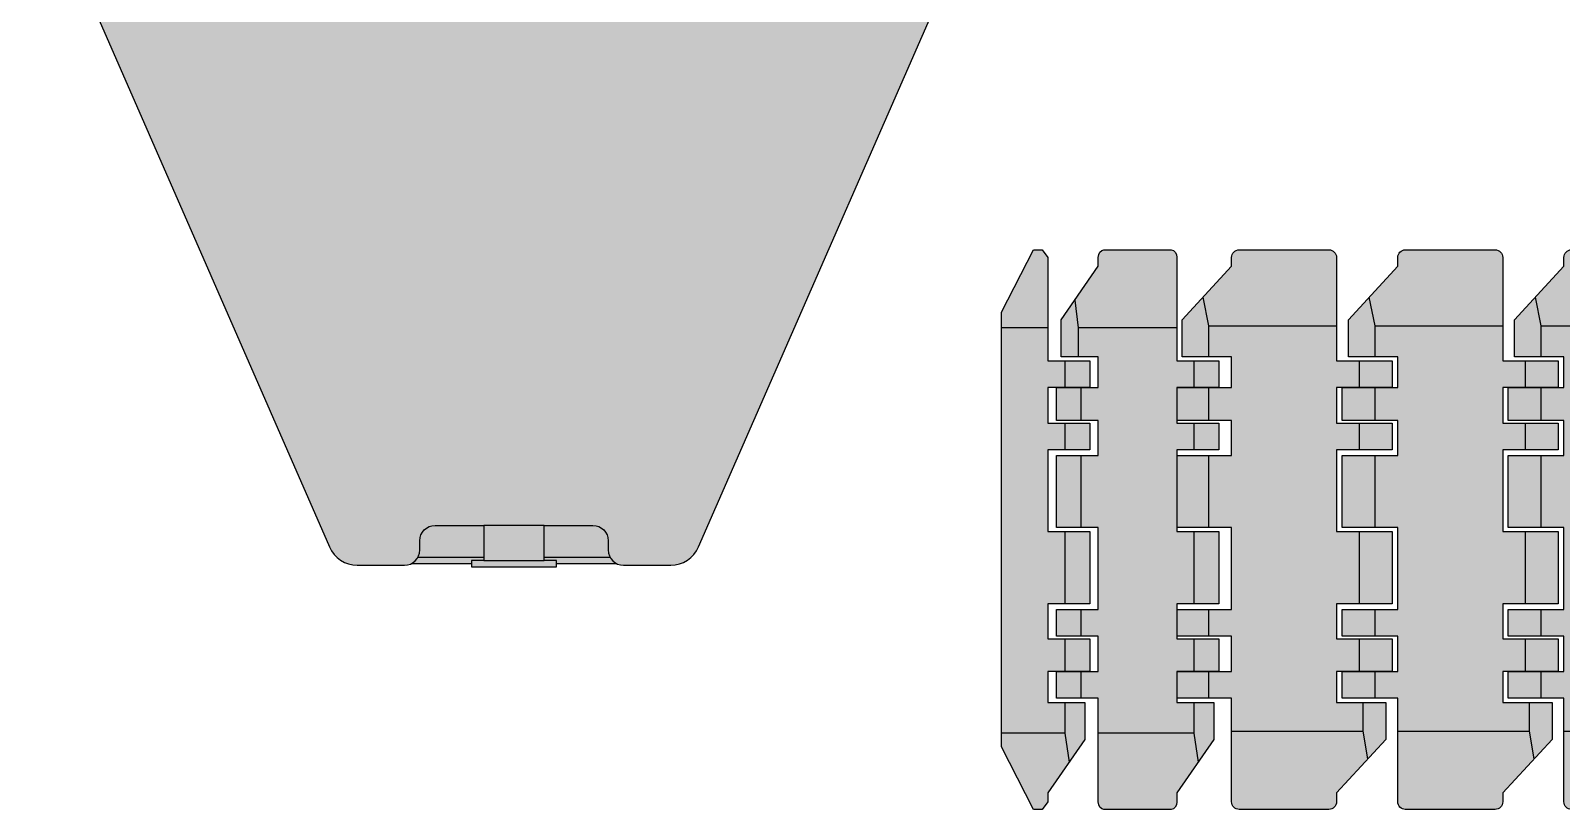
# Model space of a CAD drawing. Header units: millimetres. Extents: x -6554 to 5456, y -10594 to 19581.
# Drawn here: x -6554 to -3546, y -10594 to -9063 of the extents above; entities that cross this region are included whole.
import ezdxf

# ---------------------------------------------------------------- set-up
doc = ezdxf.new("R2010")
doc.units = ezdxf.units.MM
doc.set_wipeout_variables(frame=1)
doc.layers.add('Техника. Кран SANY SCC 1800', color=251, linetype='Continuous')
doc.layers.add('Техника. Кран SANY SCC 1800 Штрих', color=7, linetype='Continuous', true_color=0xffe494)

# ---------------------------------------------------------------- blocks, each defined once
blk = doc.blocks.new('BLOCK-20201113.202409')
at = {"linetype": 'ByBlock', "lineweight": -2, "transparency": 16777216}
blk.add_wipeout([(3032.495778112392, 362.9182329455034), (3032.495778112392, 362.9182329455034), (3047.2039641979777, 353.76463731968124), (3058.6838128637833, 340.79035023254437), (3065.9782904195263, 325.07699133006827), (3068.479282509601, 307.9345268230427), (3068.479282509601, 307.9345268230427), (3068.479282509601, -307.93452682304314), (3068.479282509601, -307.93452682304314), (3065.978290419524, -325.0769913300692), (3058.683812863781, -340.79035023254346), (3047.2039641979763, -353.7646373196817), (3032.495778112392, -362.9182329455043), (3032.495778112392, -362.9182329455043), (1689.6834743728614, -950), (-1689.6834743728684, -949.9999999999995), (-3032.4957781123994, -362.9182329455025), (-3032.4957781123994, -362.9182329455025), (-3047.2039641979836, -353.76463731968033), (-3058.6838128637887, -340.790350232543), (-3065.9782904195313, -325.07699133006645), (-3068.479282509608, -307.9345268230418), (-3068.479282509608, -307.9345268230418), (-3068.479282509608, 307.9345268230436), (-3068.479282509608, 307.9345268230436), (-3065.978290419533, 325.0769913300701), (-3058.6838128637896, 340.7903502325453), (-3047.203964197984, 353.76463731968215), (-3032.4957781123994, 362.9182329455043), (-3032.4957781123994, 362.9182329455043), (-1687.702772755928, 950), (1687.7027727559216, 950)], dxfattribs=at)
at = {"layer": 'Техника. Кран SANY SCC 1800 Штрих', "true_color": 0xadadad, "transparency": 16777216}
h = blk.add_hatch(color=253, dxfattribs=at)
h.dxf.hatch_style = 1
edge = h.paths.add_edge_path()
edge.add_line((1687.702772755922, 950), (3032.495778112392, 362.9182329455034))
edge.add_arc((3008.479282509615, 307.9345268230516), 59.99999999998644, -8.526512829121202e-12, 66.4046334022031, ccw=False)
edge.add_line((3068.479282509601, 307.9345268230427), (3068.479282509601, -307.9345268230427))
edge.add_arc((3008.479282509605, -307.9345268230455), 59.99999999999591, -66.40463340219708, 2.6716406864579767e-12, ccw=False)
edge.add_line((3032.495778112392, -362.9182329455034), (1689.683474372861, -949.9999999999964))
edge.add_line((1689.683474372861, -949.9999999999964), (-1689.683474372869, -950))
edge.add_line((-1689.683474372869, -950), (-3032.495778112399, -362.9182329455034))
edge.add_arc((-3008.479282509612, -307.9345268230455), 59.99999999999583, 179.9999999999973, 246.4046334021971, ccw=False)
edge.add_line((-3068.479282509608, -307.9345268230427), (-3068.479282509608, 307.9345268230427))
edge.add_arc((-3008.479282509622, 307.9345268230516), 59.99999999998636, 113.5953665977969, 180.0000000000085, ccw=False)
edge.add_line((-3032.495778112399, 362.9182329455034), (-1687.702772755929, 950))
edge.add_line((-1687.702772755929, 950), (1687.702772755922, 950))
at = {"color": 0, "linetype": 'ByBlock', "lineweight": -2, "transparency": 16777216}
for points in [[(1687.702772755922, 950), (3032.495778112392, 362.9182329455034, -0.2981349614568099), (3068.479282509601, 307.9345268230427), (3068.479282509601, -307.9345268230427, -0.2981349614567546), (3032.495778112392, -362.9182329455034), (1689.683474372861, -949.9999999999964), (-1689.683474372869, -950), (-3032.495778112399, -362.9182329455034, -0.2981349614567546), (-3068.479282509608, -307.9345268230427), (-3068.479282509608, 307.9345268230427, -0.2981349614568099), (-3032.495778112399, 362.9182329455034), (-1687.702772755929, 950)], [(1685.161157363855, 937.8255444990718), (3027.62483914728, 351.7606650948364, -0.2981349614568052), (3056.304827008673, 307.9345268230427), (3056.304827008673, -307.9345268230427, -0.2981349614567554), (3027.622648828987, -351.7616215544367), (1687.1384237532, -937.8255444990682), (-1687.138423753211, -937.8255444990718), (-3027.618806574759, -351.7633006119941, -0.2981349614567627), (-3056.30482700868, -307.9345268230427), (-3056.30482700868, 307.9345268230427, -0.298134961456799), (-3027.622648828994, 351.7616215544331), (-1685.161157363858, 937.8255444990718)]]:
    blk.add_lwpolyline(points, format="xyb", close=True, dxfattribs=at)
blk = doc.blocks.new('BLOCK-20201113.16293')
at = {"color": 0, "linetype": 'ByBlock', "lineweight": -2, "transparency": 16777216}
blk.add_wipeout([(103.12344656172357, 517.7239748192733), (103.12344656172357, 535.0897281814068), (103.12344656172357, 535.0897281814068), (101.98846970050855, 540.7956421784427), (98.75632905539231, 545.6328824936688), (93.91908874016607, 548.8650231387849), (88.2131747431304, 550), (-88.21317474312667, 550), (-88.21317474312667, 550), (-93.91908874016247, 548.8650231387849), (-98.75632905538856, 545.6328824936688), (-101.98846970050471, 540.7956421784427), (-103.12344656171996, 535.0897281814068), (-103.12344656172348, 331.5520574426955), (-212.43026788180214, 331.5520574426955), (-212.43026788180214, 279.04722452360147), (-103.12344656171996, 279.04722452360147), (-103.12344656172348, 209.2878285302213), (-212.43026788180214, 209.2878285302213), (-212.43026788180214, 156.7829956111309), (-103.12344656171996, 156.7829956111309), (-103.12344656172348, -3.8345944334796513), (-212.43026788180214, -3.8345944334796513), (-212.43026788180214, -145.63104114885573), (-103.12344656171996, -145.63104114885573), (-103.12344656172348, -214.42361663869087), (-212.43026788180214, -214.42361663869087), (-212.43026788180214, -279.0858878762847), (-103.12344656171996, -279.0858878762847), (-103.12344656172348, -339.73211819940116), (-200.0856117094736, -339.73211819940116), (-200.0856117094736, -412.5075945871323), (-103.12344656171996, -517.723974819277), (-103.12344656171996, -535.0897281814069), (-103.12344656171996, -535.0897281814069), (-101.98846970050471, -540.7956421784426), (-98.75632905538856, -545.6328824936686), (-93.91908874016247, -548.8650231387849), (-88.21317474312667, -550), (88.2131747431304, -550), (88.2131747431304, -550), (93.91908874016607, -548.8650231387849), (98.75632905539231, -545.6328824936686), (101.98846970050855, -540.7956421784426), (103.12344656172357, -535.0897281814069), (103.12344656172357, -331.5520574426956), (212.43026788180225, -331.5520574426956), (212.43026788180225, -279.04722452360147), (103.12344656172357, -279.04722452360147), (103.12344656172357, -209.2878285302213), (212.43026788180225, -209.2878285302213), (212.43026788180225, -156.7829956111309), (103.12344656172357, -156.7829956111309), (103.12344656172357, 3.8345944334796513), (212.43026788180225, 3.8345944334796513), (212.43026788180225, 145.63104114885573), (103.12344656172357, 145.63104114885573), (103.12344656172357, 214.4236166386911), (212.43026788180225, 214.4236166386911), (212.43026788180225, 279.0858878762847), (103.12344656172357, 279.0858878762847), (103.12344656172357, 339.73211819940093), (200.08561170947365, 339.73211819940093), (200.08561170947365, 412.5075945871324), (103.15106324220329, 517.694007180351)], dxfattribs=at)
at = {"layer": 'Техника. Кран SANY SCC 1800 Штрих', "true_color": 0xadadad, "transparency": 16777216}
h = blk.add_hatch(color=253, dxfattribs=at)
h.dxf.hatch_style = 1
edge = h.paths.add_edge_path()
edge.add_line((103.1234465617235, 517.7239748192733), (103.1234465617235, 535.0897281814068))
edge.add_arc((88.21317474313037, 535.0897281814068), 14.91027181859317, 0, 90)
edge.add_line((88.21317474313037, 550), (-88.21317474312673, 550))
edge.add_arc((-88.21317474312673, 535.0897281814068), 14.91027181859317, 90, 180)
edge.add_line((-103.1234465617199, 535.0897281814068), (-103.1234465617235, 331.5520574426955))
edge.add_line((-103.1234465617235, 331.5520574426955), (-212.4302678818021, 331.5520574426955))
edge.add_line((-212.4302678818021, 331.5520574426955), (-212.4302678818021, 279.0472245236015))
edge.add_line((-212.4302678818021, 279.0472245236015), (-103.1234465617199, 279.0472245236015))
edge.add_line((-103.1234465617199, 279.0472245236015), (-103.1234465617235, 209.2878285302213))
edge.add_line((-103.1234465617235, 209.2878285302213), (-212.4302678818021, 209.2878285302213))
edge.add_line((-212.4302678818021, 209.2878285302213), (-212.4302678818021, 156.7829956111309))
edge.add_line((-212.4302678818021, 156.7829956111309), (-103.1234465617199, 156.7829956111309))
edge.add_line((-103.1234465617199, 156.7829956111309), (-103.1234465617235, -3.834594433479651))
edge.add_line((-103.1234465617235, -3.834594433479651), (-212.4302678818021, -3.834594433479651))
edge.add_line((-212.4302678818021, -3.834594433479651), (-212.4302678818021, -145.6310411488557))
edge.add_line((-212.4302678818021, -145.6310411488557), (-103.1234465617199, -145.6310411488557))
edge.add_line((-103.1234465617199, -145.6310411488557), (-103.1234465617235, -214.4236166386909))
edge.add_line((-103.1234465617235, -214.4236166386909), (-212.4302678818021, -214.4236166386909))
edge.add_line((-212.4302678818021, -214.4236166386909), (-212.4302678818021, -279.0858878762847))
edge.add_line((-212.4302678818021, -279.0858878762847), (-103.1234465617199, -279.0858878762847))
edge.add_line((-103.1234465617199, -279.0858878762847), (-103.1234465617235, -339.7321181994012))
edge.add_line((-103.1234465617235, -339.7321181994012), (-200.0856117094736, -339.7321181994012))
edge.add_line((-200.0856117094736, -339.7321181994012), (-200.0856117094736, -412.5075945871322))
edge.add_line((-200.0856117094736, -412.5075945871322), (-103.1234465617199, -517.7239748192769))
edge.add_line((-103.1234465617199, -517.7239748192769), (-103.1234465617199, -535.0897281814068))
edge.add_arc((-88.21317474312673, -535.0897281814068), 14.91027181859317, 180, 270)
edge.add_line((-88.21317474312673, -550), (88.21317474313037, -550))
edge.add_arc((88.21317474313037, -535.0897281814068), 14.91027181859317, 270, 360)
edge.add_line((103.1234465617235, -535.0897281814068), (103.1234465617235, -331.5520574426955))
edge.add_line((103.1234465617235, -331.5520574426955), (212.4302678818021, -331.5520574426955))
edge.add_line((212.4302678818021, -331.5520574426955), (212.4302678818021, -279.0472245236015))
edge.add_line((212.4302678818021, -279.0472245236015), (103.1234465617235, -279.0472245236015))
edge.add_line((103.1234465617235, -279.0472245236015), (103.1234465617235, -209.2878285302213))
edge.add_line((103.1234465617235, -209.2878285302213), (212.4302678818021, -209.2878285302213))
edge.add_line((212.4302678818021, -209.2878285302213), (212.4302678818021, -156.7829956111309))
edge.add_line((212.4302678818021, -156.7829956111309), (103.1234465617235, -156.7829956111309))
edge.add_line((103.1234465617235, -156.7829956111309), (103.1234465617235, 3.834594433479651))
edge.add_line((103.1234465617235, 3.834594433479651), (212.4302678818021, 3.834594433479651))
edge.add_line((212.4302678818021, 3.834594433479651), (212.4302678818021, 145.6310411488557))
edge.add_line((212.4302678818021, 145.6310411488557), (103.1234465617235, 145.6310411488557))
edge.add_line((103.1234465617235, 145.6310411488557), (103.1234465617235, 214.4236166386909))
edge.add_line((103.1234465617235, 214.4236166386909), (212.4302678818021, 214.4236166386909))
edge.add_line((212.4302678818021, 214.4236166386909), (212.4302678818021, 279.0858878762847))
edge.add_line((212.4302678818021, 279.0858878762847), (103.1234465617235, 279.0858878762847))
edge.add_line((103.1234465617235, 279.0858878762847), (103.1234465617235, 339.7321181994012))
edge.add_line((103.1234465617235, 339.7321181994012), (200.0856117094736, 339.7321181994012))
edge.add_line((200.0856117094736, 339.7321181994012), (200.0856117094736, 412.5075945871322))
edge.add_line((200.0856117094736, 412.5075945871322), (103.1510632422032, 517.694007180351))
edge.add_line((103.1510632422032, 517.694007180351), (103.1234465617235, 517.7239748192733))
at = {"color": 0, "linetype": 'ByBlock', "lineweight": -2, "transparency": 16777216}
blk.add_lwpolyline([(103.1234465617235, 517.7239748192733), (103.1234465617235, 535.0897281814068, 0.4142135623730951), (88.21317474313037, 550), (-88.21317474312673, 550, 0.414213562373095), (-103.1234465617199, 535.0897281814068), (-103.1234465617235, 331.5520574426955), (-212.4302678818021, 331.5520574426955), (-212.4302678818021, 279.0472245236015), (-103.1234465617199, 279.0472245236015), (-103.1234465617235, 209.2878285302213), (-212.4302678818021, 209.2878285302213), (-212.4302678818021, 156.7829956111309), (-103.1234465617199, 156.7829956111309), (-103.1234465617235, -3.834594433479651), (-212.4302678818021, -3.834594433479651), (-212.4302678818021, -145.6310411488557), (-103.1234465617199, -145.6310411488557), (-103.1234465617235, -214.4236166386909), (-212.4302678818021, -214.4236166386909), (-212.4302678818021, -279.0858878762847), (-103.1234465617199, -279.0858878762847), (-103.1234465617235, -339.7321181994012), (-200.0856117094736, -339.7321181994012), (-200.0856117094736, -412.5075945871322), (-103.1234465617199, -517.7239748192769), (-103.1234465617199, -535.0897281814068, 0.4142135623730951), (-88.21317474312673, -550), (88.21317474313037, -550, 0.4142135623730951), (103.1234465617235, -535.0897281814068), (103.1234465617235, -331.5520574426955), (212.4302678818021, -331.5520574426955), (212.4302678818021, -279.0472245236015), (103.1234465617235, -279.0472245236015), (103.1234465617235, -209.2878285302213), (212.4302678818021, -209.2878285302213), (212.4302678818021, -156.7829956111309), (103.1234465617235, -156.7829956111309), (103.1234465617235, 3.834594433479651), (212.4302678818021, 3.834594433479651), (212.4302678818021, 145.6310411488557), (103.1234465617235, 145.6310411488557), (103.1234465617235, 214.4236166386909), (212.4302678818021, 214.4236166386909), (212.4302678818021, 279.0858878762847), (103.1234465617235, 279.0858878762847), (103.1234465617235, 339.7321181994012), (200.0856117094736, 339.7321181994012), (200.0856117094736, 412.5075945871322), (103.1510632422032, 517.694007180351)], format="xyb", close=True, dxfattribs=at)
for points in [[(164.8297918158933, 450.7646791485859), (155.6614194973808, 396.3739298536348), (155.6614194973808, 339.7321181994012)], [(-103.1068765534365, 396.3463131731623), (155.6614194973808, 396.3463131731623)], [(-147.5863021264813, 331.5520574426955), (-147.5863021264813, 279.0472245236015)], [(147.5863021264813, 214.4236166386909), (147.5863021264813, 279.0858878762847)], [(-147.5863021264813, 209.2878285302213), (-147.5863021264813, 156.7829956111309)], [(147.5863021264813, 3.834594433479651), (147.5863021264813, 145.6310411488557)], [(-147.5863021264813, -3.834594433479651), (-147.5863021264813, -145.6310411488557)], [(147.5863021264813, -209.2878285302213), (147.5863021264813, -156.7829956111309)], [(-147.5863021264813, -214.4236166386909), (-147.5863021264813, -279.0858878762847)], [(147.5863021264813, -331.5520574426955), (147.5863021264813, -279.0472245236015)], [(-147.5863021264813, -339.7321181994012), (-147.5863021264813, -400.3231151615546), (-158.9722420896433, -457.1208715694775)], [(-147.5918254625831, -400.3728251864122), (103.1234465617235, -400.3728251864122)]]:
    blk.add_lwpolyline(points, dxfattribs=at)
blk = doc.blocks.new('*U12')
at = {"color": 0, "linetype": 'ByBlock', "lineweight": -2}
blk.add_blockref('BLOCK-20201113.16293', (0, 0), dxfattribs=at)
blk = doc.blocks.new('*U11')
at = {"color": 0, "linetype": 'ByBlock', "lineweight": -2, "transparency": 16777216}
blk.add_blockref('*U12', (0, 0), dxfattribs=at)
blk.add_blockref('*U12', (326.5, 0), dxfattribs=at)
blk.add_blockref('*U12', (653, 0), dxfattribs=at)
blk = doc.blocks.new('BLOCK-20201113.163346')
at = {"color": 0, "linetype": 'ByBlock', "lineweight": -2, "transparency": 16777216}
blk.add_wipeout([(-4.793849992551259, 331.5520574426955), (-86.77396598261112, 331.5520574426955), (-86.77396598261112, 279.04722452360147), (-4.793849992551259, 279.04722452360147), (-4.793849992551259, 209.2878285302213), (-86.77396598261112, 209.2878285302213), (-86.77396598261112, 156.7829956111309), (-4.793849992551259, 156.7829956111309), (-4.793849992551259, -3.8345944334796513), (-86.77396598261112, -3.8345944334796513), (-86.77396598261112, -145.63104114885573), (-4.793849992551259, -145.63104114885573), (-4.793849992551259, -214.42361663869087), (-86.77396598261112, -214.42361663869087), (-86.77396598261112, -279.0858878762847), (-4.793849992551259, -279.0858878762847), (-4.793849992551259, -339.73211819940116), (-77.51547385336755, -339.73211819940116), (-77.51547385336755, -412.5075945871323), (-4.793849992551259, -517.723974819277), (-4.793849992551259, -535.0897281814069), (6.388853871394588, -550), (23.967821774334993, -550), (86.77396598260748, -427.27311825739537), (86.77396598260384, 427.2731182573916), (23.96782177433846, 550), (6.388853871394588, 550), (-4.793849992551259, 535.0897281814068)], dxfattribs=at)
at = {"layer": 'Техника. Кран SANY SCC 1800 Штрих', "true_color": 0xadadad, "transparency": 16777216}
h = blk.add_hatch(color=253, dxfattribs=at)
h.dxf.hatch_style = 1
h.paths.add_polyline_path([(-4.793849992551259, 535.0897281814068), (-4.793849992551259, 331.5520574426955), (-86.77396598261112, 331.5520574426955), (-86.77396598261112, 279.0472245236015), (-4.793849992551259, 279.0472245236015), (-4.793849992551259, 209.2878285302213), (-86.77396598261112, 209.2878285302213), (-86.77396598261112, 156.7829956111309), (-4.793849992551259, 156.7829956111309), (-4.793849992551259, -3.834594433479651), (-86.77396598261112, -3.834594433479651), (-86.77396598261112, -145.6310411488557), (-4.793849992551259, -145.6310411488557), (-4.793849992551259, -214.4236166386909), (-86.77396598261112, -214.4236166386909), (-86.77396598261112, -279.0858878762847), (-4.793849992551259, -279.0858878762847), (-4.793849992551259, -339.7321181994012), (-77.51547385336744, -339.7321181994012), (-77.51547385336744, -412.5075945871322), (-4.793849992551259, -517.7239748192769), (-4.793849992551259, -535.0897281814068), (6.388853871394531, -550), (23.96782177433488, -550), (86.77396598260748, -427.2731182573953), (86.77396598260384, 427.2731182573916), (23.96782177433852, 550), (6.388853871394531, 550)])
at = {"color": 0, "linetype": 'ByBlock', "lineweight": -2, "transparency": 16777216}
for p, q in [((-4.781422486339579, 396.3463131731623), (86.7739659826002, 396.3463131731623)), ((-38.14099166612141, 331.5520574426955), (-38.14099166612141, 279.0472245236015)), ((-38.14099166612141, 209.2878285302213), (-38.14099166612141, 156.7829956111309)), ((-38.14099166612141, -3.834594433479651), (-38.14099166612141, -145.6310411488557)), ((-38.14099166612141, -214.4236166386909), (-38.14099166612141, -279.0858878762847)), ((-38.14099166612141, -339.7321181994012), (-38.14099166612141, -400.3231151615546)), ((-38.14099166612141, -400.3231151615546), (-46.68044663849287, -457.1208715694775)), ((-38.14513416819682, -400.3728251864122), (86.77396598260384, -400.3728251864122))]:
    blk.add_line(p, q, dxfattribs=at)
blk.add_lwpolyline([(-4.793849992551259, 535.0897281814068), (-4.793849992551259, 331.5520574426955), (-86.77396598261112, 331.5520574426955), (-86.77396598261112, 279.0472245236015), (-4.793849992551259, 279.0472245236015), (-4.793849992551259, 209.2878285302213), (-86.77396598261112, 209.2878285302213), (-86.77396598261112, 156.7829956111309), (-4.793849992551259, 156.7829956111309), (-4.793849992551259, -3.834594433479651), (-86.77396598261112, -3.834594433479651), (-86.77396598261112, -145.6310411488557), (-4.793849992551259, -145.6310411488557), (-4.793849992551259, -214.4236166386909), (-86.77396598261112, -214.4236166386909), (-86.77396598261112, -279.0858878762847), (-4.793849992551259, -279.0858878762847), (-4.793849992551259, -339.7321181994012), (-77.51547385336744, -339.7321181994012), (-77.51547385336744, -412.5075945871322), (-4.793849992551259, -517.7239748192769), (-4.793849992551259, -535.0897281814068), (6.388853871394531, -550), (23.96782177433488, -550), (86.77396598260748, -427.2731182573953), (86.77396598260384, 427.2731182573916), (23.96782177433852, 550), (6.388853871394531, 550)], close=True, dxfattribs=at)
blk = doc.blocks.new('BLOCK-20201113.163906')
at = {"color": 0, "linetype": 'ByBlock', "lineweight": -2, "transparency": 16777216}
blk.add_blockref('*U11', (-3759.413397034179, 3.637978807091713e-12), dxfattribs=at)
at = {"color": 0, "linetype": 'ByBlock', "lineweight": -2, "transparency": 16777216, "xscale": 0.75, "rotation": 180}
blk.add_blockref('BLOCK-20201113.16293', (-4047.216188503164, 3.637978807091713e-12), dxfattribs=at)
at = {"color": 0, "linetype": 'ByBlock', "lineweight": -2, "transparency": 16777216, "rotation": 180}
blk.add_blockref('BLOCK-20201113.163346', (-4228.226034017396, 0), dxfattribs=at)
blk = doc.blocks.new('BLOCK-20201113.20031301')
at = {"linetype": 'ByBlock', "lineweight": -2, "transparency": 16777216}
blk.add_wipeout([(-4922.653010088976, 610.1341450588661), (-4922.653010088976, 894.9465125353818), (-4922.653010088976, 894.9465125353818), (-4925.443412416962, 908.9748123577883), (-4933.389805941546, 920.8674306990879), (-4945.2824242828465, 928.8138242236728), (-4959.310724105253, 931.6042265516589), (-5239.93244442626, 931.6042265516589), (-5239.93244442626, 931.6042265516589), (-5253.960744248667, 928.8138242236728), (-5265.853362589967, 920.8674306990879), (-5273.799756114551, 908.9748123577883), (-5276.590158442537, 894.9465125353818), (-5276.590158442537, 610.1341450588661), (-5650.936606227813, 610.1341450588661), (-5650.936606227813, 248.13440659492971), (-5724.144479904091, 248.13440659492335), (-5724.144479904091, -386.5709124598661), (-5650.936606227813, -386.5709124598725), (-5650.936606227813, -748.570650923808), (-5276.590158442537, -748.570650923808), (-5276.590158442537, -1033.3830184003236), (-5276.590158442537, -1033.3830184003236), (-5273.799756114551, -1047.4113182227293), (-5265.853362589967, -1059.3039365640298), (-5253.960744248667, -1067.2503300886137), (-5239.93244442626, -1070.0407324166008), (-4959.310724105253, -1070.0407324166008), (-4959.310724105253, -1070.0407324166008), (-4945.2824242828465, -1067.2503300886137), (-4933.389805941546, -1059.3039365640298), (-4925.443412416962, -1047.4113182227293), (-4922.653010088976, -1033.3830184003236), (-4922.653010088976, -748.570650923808), (-4259.542480390308, -748.570650923808), (-4259.542480390308, -1432.1071497787625), (533.0700084352247, -1432.0849234793495), (533.0700084352247, -1428.0286238373228), (1232.8761584570934, -1428.0286238373228), (1232.8761584570934, -1375.1300312454323), (1285.6969590010626, -1375.1578141196878), (1285.6969590010626, -1468.7305346288776), (1281.5962067602159, -1468.6860820300644), (1245.0339442334698, -1501.247610663304), (1245.0228310837633, -2481.738582763638), (1281.5850936105126, -2518.356411038905), (3157.245830957335, -2518.3508544640645), (3193.71918828645, -2477.7156225707295), (3193.71918828645, -1509.371323097068), (3157.2291612327745, -1468.702751754623), (2017.8757141112073, -1468.702751754623), (2017.8646009615031, -1367.028545111084), (1684.3923177881948, -1151.3500922272215), (1375.1133615208855, -1045.6084727919588), (1310.118105475994, -1045.5862464925467), (1249.1458096240162, -952.035752282769), (1232.85393215769, -953.21020698129), (1232.85393215769, -931.6875751744219), (1570.3991846975732, -931.6820185995612), (1570.3880715478672, -907.2442024000784), (1257.1361642613188, -907.2886549988907), (1257.1361642613188, -805.5533260319862), (1452.5497886596131, -805.5255431577316), (1452.5886846835665, -781.1655190061656), (1257.1361642613188, -781.1599624313103), (1257.1361642613188, -740.4358253403489), (1550.10657333774, -740.4358253403489), (1550.10657333774, -687.592798496974), (1570.349175523912, -687.559459047865), (1570.349175523912, -667.2779608377396), (1542.0495398022108, -667.3113002868486), (1542.0495398022108, -451.60506452872505), (1537.9932401601873, -451.60506452872505), (1537.9932401601873, -435.35763966121976), (1558.2580686457663, -435.35763966121976), (1558.274738370314, -406.8746369694127), (1302.033289066203, -406.8524106699988), (1302.033289066203, 264.42628406125004), (1558.274738370314, 264.44295378580864), (1558.274738370314, 284.72445199593494), (1542.0495398022108, 284.75223487018957), (1542.0495398022108, 500.40290487978837), (1558.280294945173, 500.42513117920225), (1558.280294945173, 512.594030105276), (1533.8258090211202, 512.6273695543869), (1533.8258090211202, 520.7399688384394), (1570.3880715478672, 520.7399688384394), (1570.3880715478672, 545.1888981876327), (1550.10657333774, 545.1888981876327), (1550.1121299125994, 593.9756253889791), (1257.1361642613188, 593.9756253889791), (1257.1361642613188, 760.7284367001848), (1570.3936281227284, 760.7284367001848), (1570.3936281227284, 789.2892314399278), (1257.1361642613188, 789.2892314399278), (1257.1361642613188, 1509.33242707311), (-4259.542480390308, 1509.33242707311), (-4259.542480390308, 610.1341450588661)], dxfattribs=at)
blk = doc.blocks.new('BLOCK-20201113.201512')
at = {"linetype": 'ByBlock', "lineweight": -2, "transparency": 16777216}
blk.add_wipeout([(386.02993118587233, 901.170866086746), (386.02993118587233, 901.170866086746), (374.54942821491966, 903.4544801114073), (364.816727750276, 909.9576626511491), (358.31354521053385, 919.6903631157932), (356.0299311858725, 931.170866086746), (356.0299311858725, 956.619874162184), (356.0299311858725, 956.619874162184), (353.74631716121087, 968.1003771331373), (347.2431346214689, 977.8330775977809), (337.51043415682506, 984.3362601375227), (326.0299311858724, 986.619874162184), (-326.02993118587256, 986.619874162184), (-326.02993118587256, 986.619874162184), (-337.51043415682534, 984.3362601375227), (-347.243134621469, 977.8330775977809), (-353.74631716121115, 968.1003771331373), (-356.02993118587256, 956.619874162184), (-356.02993118587256, 931.170866086746), (-356.02993118587256, 931.170866086746), (-358.31354521053396, 919.6903631157932), (-364.8167277502762, 909.9576626511491), (-374.54942821492, 903.4544801114073), (-386.02993118587267, 901.170866086746), (-486.1157997072552, 901.1708760867457), (-486.1157997072552, 970.3335532707113), (-457.7206164162963, 970.3335532707113), (-457.7206164162963, 986.6143175873324), (-636.714944402007, 986.6143175873324), (-636.714944402007, 970.3335532707113), (-608.3197611110462, 970.3335532707113), (-608.3197611110462, 901.170866086746), (-708.4056296324289, 901.170866086746), (-708.4056296324289, 901.170866086746), (-719.8861326033815, 903.4544801114073), (-729.6188330680254, 909.9576626511491), (-736.1220156077676, 919.6903631157932), (-738.4056296324289, 931.170866086746), (-738.4056296324289, 956.619874162184), (-738.4056296324289, 956.619874162184), (-740.6892436570904, 968.1003771331373), (-747.1924261968326, 977.8330775977809), (-756.9251266614764, 984.3362601375227), (-768.4056296324288, 986.619874162184), (-889.9999999999983, 986.619874162184), (-889.9999999999983, 986.619874162184), (-912.9610059419035, 982.0526461128613), (-932.426406871191, 969.0462810333772), (-945.4327719506755, 949.5808801040896), (-949.9999999999983, 926.6198741621845), (-950, 397.3963839158657), (-362.9182329455035, -947.3966214406084), (-362.9182329455035, -947.3966214406084), (-353.7646373196805, -962.104807526192), (-340.79035023254283, -973.584656191996), (-325.0769913300677, -980.8791337477388), (-307.9345268230428, -983.3801258378156), (-307.9345268230428, -983.3801258378156), (-215.19859393323367, -983.3801258378156), (-215.19859393323367, -983.3801258378156), (-203.71809096228083, -981.096511813154), (-193.98539049763716, -974.5933292734119), (-187.48220795789499, -964.8606288087682), (-185.19859393323358, -953.3801258378156), (-185.19859393323358, -935.2160525790734), (-185.19859393323358, -935.2160525790734), (-182.9149799085722, -923.7355496081209), (-176.41179736883004, -914.0028491434771), (-166.6790969041864, -907.4996666037348), (-155.19859393323358, -905.2160525790737), (-59.03100534168345, -905.2160525790662), (-59.03100534168345, -974.3954094875901), (-83.45770839147745, -974.3954094875901), (-83.45770839147745, -986.6198741621849), (83.45770839147724, -986.6198741621849), (83.45770839147724, -974.3954094875901), (59.031005341683226, -974.3954094875901), (59.031005341683226, -905.2160525790662), (155.19859393323338, -905.2160525790737), (155.19859393323338, -905.2160525790737), (166.67909690418608, -907.4996666037348), (176.4117973688298, -914.0028491434771), (182.91497990857195, -923.7355496081209), (185.19859393323335, -935.2160525790734), (185.19859393323335, -953.3801258378156), (185.19859393323335, -953.3801258378156), (187.48220795789476, -964.8606288087682), (193.98539049763693, -974.5933292734119), (203.71809096228066, -981.096511813154), (215.19859393323335, -983.3801258378156), (307.93452682304246, -983.3801258378156), (307.93452682304246, -983.3801258378156), (325.07699133006736, -980.8791337477388), (340.79035023254255, -973.584656191996), (353.7646373196802, -962.104807526192), (362.91823294550323, -947.3966214406084), (362.91823294550323, -947.3966214406084), (949.9999999999999, 395.41568229892596), (949.9999999999999, 926.6198741621845), (949.9999999999999, 926.6198741621845), (945.4327719506769, 949.5808801040896), (932.4264068711927, 969.0462810333772), (912.961005941905, 982.0526461128613), (889.9999999999997, 986.619874162184), (768.4056296324269, 986.619874162184), (768.4056296324269, 986.619874162184), (756.9251266614741, 984.3362601375227), (747.1924261968304, 977.8330775977809), (740.6892436570882, 968.1003771331373), (738.4056296324268, 956.619874162184), (738.4056296324268, 931.170866086746), (738.4056296324268, 931.170866086746), (736.1220156077654, 919.6903631157932), (729.6188330680233, 909.9576626511491), (719.8861326033795, 903.4544801114073), (708.4056296324268, 901.170866086746), (604.2927091443053, 901.170866086746), (604.2927091443053, 970.3335532707113), (632.6878924352675, 970.3335532707113), (632.6878924352675, 986.6143175873324), (453.69356444955685, 986.6143175873324), (453.69356444955685, 970.3335532707113), (482.0887477405156, 970.3335532707113), (482.0887477405156, 901.1708760867457)], dxfattribs=at)
at = {"layer": 'Техника. Кран SANY SCC 1800 Штрих', "true_color": 0xadadad, "transparency": 16777216}
h = blk.add_hatch(color=253, dxfattribs=at)
h.dxf.hatch_style = 1
edge = h.paths.add_edge_path()
edge.add_line((482.0887477405158, 901.170866086748), (386.0299311858726, 901.170866086748))
edge.add_arc((386.0299311858726, 931.170866086748), 30, 180, 270, ccw=False)
edge.add_line((356.0299311858726, 931.170866086748), (356.0299311858726, 956.6198741621847))
edge.add_arc((326.0299311858726, 956.6198741621847), 30, 0, 90)
edge.add_line((326.0299311858726, 986.6198741621847), (-326.0299311858726, 986.6198741621847))
edge.add_arc((-326.0299311858726, 956.6198741621847), 30, 90, 180)
edge.add_line((-356.0299311858726, 956.6198741621847), (-356.0299311858726, 931.170866086748))
edge.add_arc((-386.0299311858726, 931.170866086748), 30, 270, 360, ccw=False)
edge.add_line((-386.0299311858726, 901.170866086748), (-486.1157997072551, 901.1708760867441))
edge.add_line((-486.1157997072551, 901.1708760867441), (-486.1157997072551, 970.3335532707097))
edge.add_line((-486.1157997072551, 970.3335532707097), (-457.7206164162963, 970.3335532707097))
edge.add_line((-457.7206164162963, 970.3335532707097), (-457.7206164162963, 986.6143175873331))
edge.add_line((-457.7206164162963, 986.6143175873331), (-636.714944402007, 986.6143175873331))
edge.add_line((-636.714944402007, 986.6143175873331), (-636.714944402007, 970.3335532707097))
edge.add_line((-636.714944402007, 970.3335532707097), (-608.3197611110463, 970.3335532707097))
edge.add_line((-608.3197611110463, 970.3335532707097), (-608.3197611110463, 901.170866086748))
edge.add_line((-608.3197611110463, 901.170866086748), (-708.4056296324288, 901.170866086748))
edge.add_arc((-708.4056296324288, 931.170866086748), 30, 180, 270, ccw=False)
edge.add_line((-738.4056296324288, 931.170866086748), (-738.4056296324288, 956.6198741621847))
edge.add_arc((-768.4056296324288, 956.6198741621847), 30, 0, 90)
edge.add_line((-768.4056296324288, 986.6198741621847), (-889.9999999999982, 986.6198741621847))
edge.add_arc((-889.9999999999982, 926.6198741621847), 60, 90, 180)
edge.add_line((-949.9999999999982, 926.6198741621847), (-950, 397.3963839158678))
edge.add_line((-950, 397.3963839158678), (-362.9182329455034, -947.3966214406064))
edge.add_arc((-307.9345268230422, -923.3801258378144), 60.0000000000009, 203.595366597806, 269.9999999999995)
edge.add_line((-307.9345268230427, -983.3801258378153), (-215.1985939332335, -983.3801258378153))
edge.add_arc((-215.1985939332335, -953.3801258378153), 30, 270, 360)
edge.add_line((-185.1985939332335, -953.3801258378153), (-185.1985939332335, -935.2160525790714))
edge.add_arc((-155.1985939332335, -935.2160525790714), 30, 90, 180, ccw=False)
edge.add_line((-155.1985939332335, -905.2160525790714), (-59.03100534168334, -905.2160525790641))
edge.add_line((-59.03100534168334, -905.2160525790641), (-59.03100534168334, -974.3954094875917))
edge.add_line((-59.03100534168334, -974.3954094875917), (-83.45770839147735, -974.3954094875917))
edge.add_line((-83.45770839147735, -974.3954094875917), (-83.45770839147735, -986.6198741621847))
edge.add_line((-83.45770839147735, -986.6198741621847), (83.45770839147735, -986.6198741621847))
edge.add_line((83.45770839147735, -986.6198741621847), (83.45770839147735, -974.3954094875917))
edge.add_line((83.45770839147735, -974.3954094875917), (59.03100534168334, -974.3954094875917))
edge.add_line((59.03100534168334, -974.3954094875917), (59.03100534168334, -905.2160525790641))
edge.add_line((59.03100534168334, -905.2160525790641), (155.1985939332335, -905.2160525790714))
edge.add_arc((155.1985939332335, -935.2160525790714), 30, 0, 90, ccw=False)
edge.add_line((185.1985939332335, -935.2160525790714), (185.1985939332335, -953.3801258378153))
edge.add_arc((215.1985939332335, -953.3801258378153), 30, 180, 270)
edge.add_line((215.1985939332335, -983.3801258378153), (307.9345268230427, -983.3801258378153))
edge.add_arc((307.9345268230422, -923.3801258378144), 60.00000000000091, 270.0000000000005, 336.404633402194)
edge.add_line((362.9182329455034, -947.3966214406064), (950, 395.415682298928))
edge.add_line((950, 395.415682298928), (950, 926.6198741621847))
edge.add_arc((890, 926.6198741621847), 60, 0, 90)
edge.add_line((890, 986.6198741621847), (768.405629632427, 986.6198741621847))
edge.add_arc((768.405629632427, 956.6198741621847), 30, 90, 180)
edge.add_line((738.405629632427, 956.6198741621847), (738.405629632427, 931.170866086748))
edge.add_arc((708.405629632427, 931.170866086748), 30, 270, 360, ccw=False)
edge.add_line((708.405629632427, 901.170866086748), (604.2927091443053, 901.170866086748))
edge.add_line((604.2927091443053, 901.170866086748), (604.2927091443053, 970.3335532707097))
edge.add_line((604.2927091443053, 970.3335532707097), (632.6878924352677, 970.3335532707097))
edge.add_line((632.6878924352677, 970.3335532707097), (632.6878924352677, 986.6143175873331))
edge.add_line((632.6878924352677, 986.6143175873331), (453.693564449557, 986.6143175873331))
edge.add_line((453.693564449557, 986.6143175873331), (453.693564449557, 970.3335532707097))
edge.add_line((453.693564449557, 970.3335532707097), (482.0887477405158, 970.3335532707097))
edge.add_line((482.0887477405158, 970.3335532707097), (482.0887477405158, 901.1708760867441))
edge.add_line((482.0887477405158, 901.1708760867441), (482.0887477405158, 901.170866086748))
at = {"color": 0, "linetype": 'ByBlock', "lineweight": -2, "transparency": 16777216}
blk.add_lwpolyline([(482.0887477405158, 901.170866086748), (386.0299311858726, 901.170866086748, -0.4142135623730951), (356.0299311858726, 931.170866086748), (356.0299311858726, 956.6198741621847, 0.4142135623730951), (326.0299311858726, 986.6198741621847), (-326.0299311858726, 986.6198741621847, 0.4142135623730951), (-356.0299311858726, 956.6198741621847), (-356.0299311858726, 931.170866086748, -0.4142135623730951), (-386.0299311858726, 901.170866086748), (-486.1157997072551, 901.1708760867441), (-486.1157997072551, 970.3335532707097), (-457.7206164162963, 970.3335532707097), (-457.7206164162963, 986.6143175873331), (-636.714944402007, 986.6143175873331), (-636.714944402007, 970.3335532707097), (-608.3197611110463, 970.3335532707097), (-608.3197611110463, 901.170866086748), (-708.4056296324288, 901.170866086748, -0.4142135623730951), (-738.4056296324288, 931.170866086748), (-738.4056296324288, 956.6198741621847, 0.4142135623730951), (-768.4056296324288, 986.6198741621847), (-889.9999999999982, 986.6198741621847, 0.4142135623730951), (-949.9999999999982, 926.6198741621847), (-950, 397.3963839158678), (-362.9182329455034, -947.3966214406064, 0.2981349614567244), (-307.9345268230427, -983.3801258378153), (-215.1985939332335, -983.3801258378153, 0.4142135623730951), (-185.1985939332335, -953.3801258378153), (-185.1985939332335, -935.2160525790714, -0.4142135623730951), (-155.1985939332335, -905.2160525790714), (-59.03100534168334, -905.2160525790641), (-59.03100534168334, -974.3954094875917), (-83.45770839147735, -974.3954094875917), (-83.45770839147735, -986.6198741621847), (83.45770839147735, -986.6198741621847), (83.45770839147735, -974.3954094875917), (59.03100534168334, -974.3954094875917), (59.03100534168334, -905.2160525790641), (155.1985939332335, -905.2160525790714, -0.4142135623730951), (185.1985939332335, -935.2160525790714), (185.1985939332335, -953.3801258378153, 0.4142135623730951), (215.1985939332335, -983.3801258378153), (307.9345268230427, -983.3801258378153, 0.2981349614567244), (362.9182329455034, -947.3966214406064), (950, 395.415682298928), (950, 926.6198741621847, 0.4142135623730951), (890, 986.6198741621847), (768.405629632427, 986.6198741621847, 0.4142135623730951), (738.405629632427, 956.6198741621847), (738.405629632427, 931.170866086748, -0.4142135623730951), (708.405629632427, 901.170866086748), (604.2927091443053, 901.170866086748), (604.2927091443053, 970.3335532707097), (632.6878924352677, 970.3335532707097), (632.6878924352677, 986.6143175873331), (453.693564449557, 986.6143175873331), (453.693564449557, 970.3335532707097), (482.0887477405158, 970.3335532707097), (482.0887477405158, 901.1708760867441)], format="xyb", close=True, dxfattribs=at)
for points in [[(-486.1157997072551, 970.3335532707097), (-608.3197611110463, 970.3335532707097)], [(-486.1157997072551, 970.3335532707097), (-608.3197611110463, 970.3335532707097)], [(482.0887477405158, 970.3335532707097), (604.2927091443053, 970.3335532707097)], [(950, 925.60312571139), (950, 395.415682298928)], [(-486.1157997072551, 901.170866086748), (-608.3197611110463, 901.170866086748)], [(-608.3197611110463, 901.170866086748), (-486.1157997072551, 901.170866086748)], [(604.2927091443053, 901.170866086748), (482.0887477405158, 901.170866086748)], [(59.03100534168334, -905.2160525790714), (-59.03100534168334, -905.2160525790714)], [(-59.03100534168334, -974.3954094875917), (59.03100534168334, -974.3954094875917)]]:
    blk.add_lwpolyline(points, dxfattribs=at)
blk = doc.blocks.new('*U90')
at = {"color": 0, "linetype": 'ByBlock', "lineweight": -2, "transparency": 16777216, "rotation": 89.99999999999999}
blk.add_blockref('BLOCK-20201113.202409', (5250.000000000004, -1.520717490391689), dxfattribs=at)
at = {"color": 0, "linetype": 'ByBlock', "lineweight": -2, "transparency": 16777216, "xscale": -1}
blk.add_blockref('BLOCK-20201113.163906', (-22.90154755129697, 3000.000000000004), dxfattribs=at)
at = {"color": 0, "linetype": 'ByBlock', "lineweight": -2, "transparency": 16777216, "rotation": 180}
blk.add_blockref('BLOCK-20201113.20031301', (0, 0), dxfattribs=at)
blk.add_blockref('BLOCK-20201113.201512', (5250.000000000004, 2086.619874162185), dxfattribs=at)

msp = doc.modelspace()

# ---------------------------------------------------------------- block references
at = {"layer": 'Техника. Кран SANY SCC 1800', "transparency": 16777216, "rotation": 180}
msp.add_blockref('*U90', (-354.091490068271, -7044.347537143492), dxfattribs=at)

doc.saveas('drawing.dxf')
